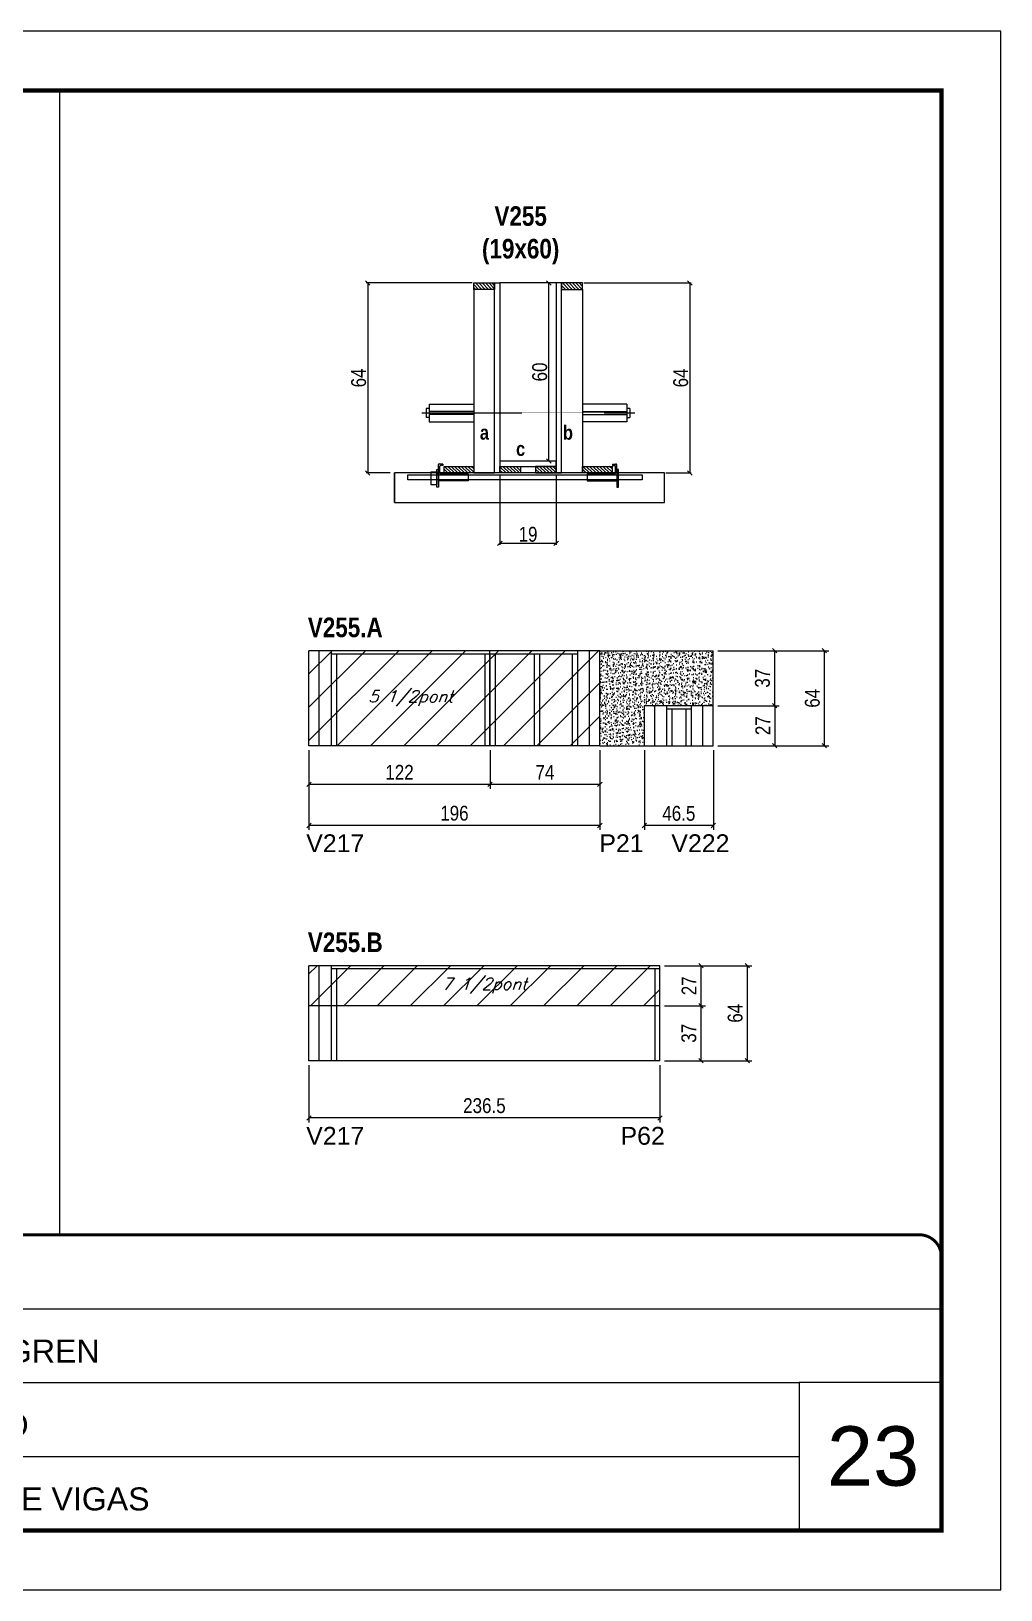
# Model space of a CAD drawing. Extents: x 3309 to 9590, y -2522 to 15424.
# Drawn here: x 7325 to 7978, y 7815 to 8865 of the extents above; entities that cross this region are included whole.
import ezdxf

# ---------------------------------------------------------------- set-up
doc = ezdxf.new("R2010")
doc.units = 0
for name, pattern in [('CONTINUO', [0]), ('DASHED', [0.75, 0.5, -0.25]), ('HIDDEN', [0.375, 0.25, -0.125])]:
    doc.linetypes.add(name, pattern=pattern)
for name, color, linetype in [('5', 5, 'Continuous'), ('barrote', 251, 'Continuous'), ('COTA', 241, 'Continuous'), ('detalhes', 4, 'Continuous'), ('NOMENCLATURA', 7, 'Continuous'), ('Painéis', 200, 'Continuous'), ('presilha', 1, 'Continuous'), ('SARR_2.2x10', 60, 'Continuous'), ('SARR_2.2x7', 40, 'Continuous'), ('SARR_3.5x7', 81, 'Continuous'), ('TENSOR', 3, 'Continuous'), ('texto', 7, 'Continuous')]:
    doc.layers.add(name, color=color, linetype=linetype)
for name, color, linetype, lineweight in [('CARIMBO', 255, 'Continuous', 9), ('CONCRETO', 251, 'Continuous', 25), ('Folhas', 255, 'Continuous', 9), ('Hachura', 251, 'Continuous', 9), ('SARRAFO DE PRESSAO', 251, 'DASHED', 9), ('SCO-___-LAJ', 2, 'Continuous', 0)]:
    doc.layers.add(name, color=color, linetype=linetype, lineweight=lineweight)
doc.layers.add('Laje_Perimetro', color=7, linetype='Continuous', plot=False)
doc.styles.add('ARIAL', font='arial.ttf')
doc.styles.add('COTA TECNICA', font='techl___.ttf', dxfattribs={"height": 10})
doc.styles.add('COTA TECNICA 2X', font='techl___.ttf', dxfattribs={"height": 10})
doc.styles.add('Romans', font='romans.shx')
doc.styles.get("Standard").update_dxf_attribs({"font": 'arial.ttf'})
doc.styles.add('TECNICA', font='techb___.ttf', dxfattribs={"height": 10})
doc.styles.add('Tecnologia', font='')
doc.styles.get('Tecnologia').set_extended_font_data('Forgotten Futurist')
doc.dimstyles.new('PAINEL', dxfattribs={"dimtxt": 10, "dimasz": 3, "dimexe": 3, "dimexo": 3, "dimgap": 3, "dimtad": 1, "dimdec": 1, "dimzin": 12, "dimdsep": 46, "dimtxsty": 'COTA TECNICA', "dimblk1": 'OBLIQUE', "dimblk2": 'OBLIQUE', "dimsah": 1, "dimcen": 0.9, "dimclrd": 4, "dimclre": 4, "dimclrt": 240, "dimadec": 1, "dimazin": 3, "dimtfac": 1, "dimtdec": 1, "dimtmove": 0, "dimatfit": 3, "dimfxl": 1, "dimtolj": 1, "dimtzin": 12, "dimarcsym": 0})
doc.dimstyles.new('SECAO', dxfattribs={"dimscale": 0.333333, "dimtxt": 5, "dimasz": 9, "dimexe": 3, "dimexo": 3, "dimgap": 3, "dimtad": 1, "dimdec": 1, "dimlfac": 0.5, "dimzin": 12, "dimdsep": 46, "dimtxsty": 'COTA TECNICA 2X', "dimblk1": 'OBLIQUE', "dimblk2": 'OBLIQUE', "dimsah": 1, "dimcen": 0.9, "dimclrd": 4, "dimclre": 4, "dimclrt": 240, "dimadec": 1, "dimazin": 3, "dimtfac": 1, "dimtdec": 1, "dimtmove": 0, "dimatfit": 3, "dimfxl": 1, "dimtolj": 1, "dimtzin": 12, "dimarcsym": 0})
pattern_1 = [(135, (40875.8817, -114944.8059), (-1.122532015, -1.122532015), [])]
pattern_2 = [(45, (-695.796, 0), (-11.22532, 11.22532), [])]

# ---------------------------------------------------------------- blocks, each defined once
blk = doc.blocks.new('9999999999')
at = {"color": 30, "linetype": 'CONTINUO'}
for p, q in [((98564.6, 34230.2), (98564.6, 34429.4)), ((98564.6, 34379.6), (99584, 34379.6)), ((98564.6, 34329.8), (99488, 34329.8)), ((99584, 34329.8), (99488, 34329.8)), ((99488, 34329.8), (99488, 34230.2)), ((98564.6, 34280), (99488, 34280))]:
    blk.add_line(p, q, dxfattribs=at)
at = {"color": 30, "linetype": 'CONTINUO', "const_width": 2}
blk.add_lwpolyline([(99584, 34230.2), (99584, 34414.4, 0.414214), (99569, 34429.4), (98229, 34429.4, 0.414214), (98214, 34414.4), (98214, 34245.2, 0.414214), (98229, 34230.2), (99584, 34230.2)], format="xyb", dxfattribs=at)
at = {"layer": 'Folhas'}
blk.add_lwpolyline([(98139, 34190.2), (99624, 34190.2), (99624, 35240.2), (98139, 35240.2)], close=True, dxfattribs=at)
at = {"layer": 'Folhas', "color": 30, "const_width": 3}
blk.add_lwpolyline([(98214, 34230.2), (99584, 34230.2), (99584, 35200.2), (98214, 35200.2)], close=True, dxfattribs=at)
at = {"color": 7, "linetype": 'Continuous', "ltscale": 5, "style": 'ARIAL'}
for s, height, p in [('SKR', 15.48, (98837.7, 34393.1)), ('LEAF LOEFGREN', 15.483, (98837.7, 34343.3)), ('3° SUBSOLO', 15.48, (98837.7, 34293.5)), ('NOVA SISTEMAS CONSTRUTIVOS', 11.059, (98263.2, 34267.2)), ('LATERAIS DE VIGAS', 15.483, (98837.7, 34243.7))]:
    blk.add_text(s, height=height, dxfattribs=at).set_placement(p)
at = {"layer": 'Folhas', "color": 7, "style": 'Tecnologia', "width": 1.5}
for s, p in [('CLIENTE:', (98573.7, 34397.2)), ('OBRA:', (98573.7, 34347.3)), ('PAVIMENTO:', (98573.7, 34297.5)), ('PROJETO:', (98573.7, 34247.7))]:
    blk.add_text(s, height=14, dxfattribs=at).set_placement(p)
blk = doc.blocks.new('_Oblique')
at = {"color": 0, "linetype": 'ByBlock', "lineweight": -2}
blk.add_line((-0.5, -0.5), (0.5, 0.5), dxfattribs=at)
blk = doc.blocks.new('*D722')
at = {"layer": 'COTA', "color": 4, "lineweight": -2, "transparency": 16777216}
for p, q in [((7640.3, 8566.4), (7640.3, 8518.9)), ((7678.3, 8566.4), (7678.3, 8518.9)), ((7678.3, 8519.9), (7640.3, 8519.9))]:
    blk.add_line(p, q, dxfattribs=at)
at = {"layer": 'Defpoints', "color": 0, "transparency": 16777216}
for p in [(7640.3, 8567.4), (7678.3, 8567.4), (7640.3, 8519.9)]:
    blk.add_point(p, dxfattribs=at)
at = {"layer": 'COTA', "color": 4, "lineweight": -2, "transparency": 16777216, "xscale": 3, "yscale": 3, "zscale": 3, "rotation": 180}
blk.add_blockref('_Oblique', (7640.3, 8519.9), dxfattribs=at)
at = {"layer": 'COTA', "color": 4, "lineweight": -2, "transparency": 16777216, "xscale": 3, "yscale": 3, "zscale": 3}
blk.add_blockref('_Oblique', (7678.3, 8519.9), dxfattribs=at)
at = {"layer": 'COTA', "color": 240, "transparency": 16777216, "insert": (7659.3, 8526), "char_height": 10, "attachment_point": 5, "style": 'COTA TECNICA 2X'}
blk.add_mtext('\\A1;19', dxfattribs=at)
blk = doc.blocks.new('PRESILHA METÁLICA 1')
at = {"layer": 'presilha'}
for p, q in [((7.5, 10.6), (7.5, 19.9)), ((12, 21), (8.6, 21)), ((9, 11.6), (9, 18.9)), ((12, 19.5), (9.6, 19.5)), ((12, 21), (12, 19.5)), ((0, 13), (6, 13)), ((0, 13), (0, 0)), ((6, 0), (0, 0)), ((6, 15.5), (7.5, 15.5)), ((6, -2.5), (6, 15.5)), ((6, 13), (6, 0)), ((7.5, 15.5), (7.5, -2.5)), ((37.5, 4.1), (7.5, 4.1)), ((37.5, 11), (9.6, 11)), ((37.5, 11), (37.5, 4.1)), ((7.5, -2.5), (6, -2.5))]:
    blk.add_line(p, q, dxfattribs=at)
for centre, radius, start, end in [((8.6, 19.9), 1.14, 90, 180), ((9.6, 18.9), 0.57, 90, 180), ((9.6, 11.6), 0.57, 180, 270)]:
    blk.add_arc(centre, radius, start, end, dxfattribs=at)
blk = doc.blocks.new('PRESILHA METÁLICA 2')
at = {"layer": 'presilha'}
for p, q in [((-5.2, 23.5), (-5.2, 22)), ((-5.2, 23.5), (-1.9, 23.5)), ((-5.2, 22), (-2.8, 22)), ((-2.2, 14.1), (-2.2, 21.4)), ((0.8, 18), (-0.8, 18)), ((-0.8, 18), (-0.8, 0)), ((-0.8, 14.6), (-0.8, 22.4)), ((0.8, 0), (0.8, 18)), ((-30.8, 13.5), (-30.8, 6.6)), ((-30.8, 13.5), (-2.8, 13.5)), ((-30.8, 6.6), (-0.8, 6.6)), ((-0.8, 0), (0.8, 0))]:
    blk.add_line(p, q, dxfattribs=at)
for centre, radius, start, end in [((-2.8, 21.4), 0.57, 0, 90), ((-1.9, 22.4), 1.14, 0, 90), ((-2.8, 14.1), 0.57, 270, 0)]:
    blk.add_arc(centre, radius, start, end, dxfattribs=at)
blk = doc.blocks.new('*D723')
at = {"layer": 'COTA', "color": 4, "lineweight": -2, "transparency": 16777216}
for p, q in [((7621.7, 8695.4), (7550.3, 8695.4)), ((7551.3, 8695.4), (7551.3, 8567.4)), ((7566.5, 8567.4), (7550.3, 8567.4))]:
    blk.add_line(p, q, dxfattribs=at)
at = {"layer": 'Defpoints', "color": 0, "transparency": 16777216}
for p in [(7622.7, 8695.4), (7551.3, 8567.4), (7567.5, 8567.4)]:
    blk.add_point(p, dxfattribs=at)
at = {"layer": 'COTA', "color": 4, "lineweight": -2, "transparency": 16777216, "xscale": 3, "yscale": 3, "zscale": 3}
for p, rotation in [((7551.3, 8695.4), 90), ((7551.3, 8567.4), 270)]:
    blk.add_blockref('_Oblique', p, dxfattribs=dict(at, rotation=rotation))
at = {"layer": 'COTA', "color": 240, "transparency": 16777216, "insert": (7545.2, 8631.4), "char_height": 10, "attachment_point": 5, "rotation": 90, "style": 'COTA TECNICA 2X'}
blk.add_mtext('\\A1;64', dxfattribs=at)
blk = doc.blocks.new('*D724')
at = {"layer": 'COTA', "color": 4, "lineweight": -2, "transparency": 16777216}
for p, q in [((7696.9, 8695.4), (7769.3, 8695.4)), ((7768.3, 8695.4), (7768.3, 8567.4)), ((7752.2, 8567.4), (7769.3, 8567.4))]:
    blk.add_line(p, q, dxfattribs=at)
at = {"layer": 'Defpoints', "color": 0, "transparency": 16777216}
for p in [(7695.9, 8695.4), (7751.2, 8567.4), (7768.3, 8567.4)]:
    blk.add_point(p, dxfattribs=at)
at = {"layer": 'COTA', "color": 4, "lineweight": -2, "transparency": 16777216, "xscale": 3, "yscale": 3, "zscale": 3}
for p, rotation in [((7768.3, 8695.4), 90), ((7768.3, 8567.4), 270)]:
    blk.add_blockref('_Oblique', p, dxfattribs=dict(at, rotation=rotation))
at = {"layer": 'COTA', "color": 240, "transparency": 16777216, "insert": (7762.2, 8631.4), "char_height": 10, "attachment_point": 5, "rotation": 90, "style": 'COTA TECNICA 2X'}
blk.add_mtext('\\A1;64', dxfattribs=at)
blk = doc.blocks.new('*D725')
at = {"layer": 'COTA', "color": 4, "lineweight": -2, "transparency": 16777216}
for p, q in [((7677.3, 8695.4), (7672.3, 8695.4)), ((7673.3, 8575.4), (7673.3, 8695.4)), ((7677.3, 8575.4), (7672.3, 8575.4))]:
    blk.add_line(p, q, dxfattribs=at)
at = {"layer": 'Defpoints', "color": 0, "transparency": 16777216}
for p in [(7673.3, 8695.4), (7678.3, 8695.4), (7678.3, 8575.4)]:
    blk.add_point(p, dxfattribs=at)
at = {"layer": 'COTA', "color": 4, "lineweight": -2, "transparency": 16777216, "xscale": 3, "yscale": 3, "zscale": 3}
for p, rotation in [((7673.3, 8695.4), 90), ((7673.3, 8575.4), 270)]:
    blk.add_blockref('_Oblique', p, dxfattribs=dict(at, rotation=rotation))
at = {"layer": 'COTA', "color": 240, "transparency": 16777216, "insert": (7667.2, 8635.4), "char_height": 10, "attachment_point": 5, "rotation": 90, "style": 'COTA TECNICA 2X'}
blk.add_mtext('\\A1;60', dxfattribs=at)
blk = doc.blocks.new('*D726')
at = {"layer": 'COTA', "color": 4, "linetype": 'ByBlock', "lineweight": -2, "transparency": 16777216}
for p, q in [((7633.7, 8380.6), (7633.7, 8354.6)), ((7707.7, 8380.6), (7707.7, 8354.6)), ((7707.7, 8357.6), (7633.7, 8357.6))]:
    blk.add_line(p, q, dxfattribs=at)
at = {"layer": 'Defpoints', "color": 0, "linetype": 'ByBlock', "transparency": 16777216}
for p in [(7633.7, 8383.6), (7707.7, 8383.6), (7633.7, 8357.6)]:
    blk.add_point(p, dxfattribs=at)
at = {"layer": 'COTA', "color": 4, "linetype": 'ByBlock', "lineweight": -2, "transparency": 16777216, "xscale": 3, "yscale": 3, "zscale": 3, "rotation": 180}
blk.add_blockref('_Oblique', (7633.7, 8357.6), dxfattribs=at)
at = {"layer": 'COTA', "color": 4, "linetype": 'ByBlock', "lineweight": -2, "transparency": 16777216, "xscale": 3, "yscale": 3, "zscale": 3}
blk.add_blockref('_Oblique', (7707.7, 8357.6), dxfattribs=at)
at = {"layer": 'COTA', "color": 240, "linetype": 'ByBlock', "transparency": 16777216, "insert": (7670.7, 8365.7), "char_height": 10, "attachment_point": 5, "style": 'COTA TECNICA'}
blk.add_mtext('\\A1;74', dxfattribs=at)
blk = doc.blocks.new('*D727')
at = {"layer": 'COTA', "color": 4, "linetype": 'ByBlock', "lineweight": -2, "transparency": 16777216}
for p, q in [((7511.7, 8380.6), (7511.7, 8354.6)), ((7633.7, 8380.6), (7633.7, 8354.6)), ((7633.7, 8357.6), (7511.7, 8357.6))]:
    blk.add_line(p, q, dxfattribs=at)
at = {"layer": 'Defpoints', "color": 0, "linetype": 'ByBlock', "transparency": 16777216}
for p in [(7511.7, 8383.6), (7633.7, 8383.6), (7511.7, 8357.6)]:
    blk.add_point(p, dxfattribs=at)
at = {"layer": 'COTA', "color": 4, "linetype": 'ByBlock', "lineweight": -2, "transparency": 16777216, "xscale": 3, "yscale": 3, "zscale": 3, "rotation": 180}
blk.add_blockref('_Oblique', (7511.7, 8357.6), dxfattribs=at)
at = {"layer": 'COTA', "color": 4, "linetype": 'ByBlock', "lineweight": -2, "transparency": 16777216, "xscale": 3, "yscale": 3, "zscale": 3}
blk.add_blockref('_Oblique', (7633.7, 8357.6), dxfattribs=at)
at = {"layer": 'COTA', "color": 240, "linetype": 'ByBlock', "transparency": 16777216, "insert": (7572.7, 8365.7), "char_height": 10, "attachment_point": 5, "style": 'COTA TECNICA'}
blk.add_mtext('\\A1;122', dxfattribs=at)
blk = doc.blocks.new('*D728')
at = {"layer": 'COTA', "color": 4, "linetype": 'ByBlock', "lineweight": -2, "transparency": 16777216}
for p, q in [((7511.7, 8380.6), (7511.7, 8326.9)), ((7707.7, 8380.6), (7707.7, 8326.9)), ((7707.7, 8329.9), (7511.7, 8329.9))]:
    blk.add_line(p, q, dxfattribs=at)
at = {"layer": 'Defpoints', "color": 0, "linetype": 'ByBlock', "transparency": 16777216}
for p in [(7511.7, 8383.6), (7707.7, 8383.6), (7511.7, 8329.9)]:
    blk.add_point(p, dxfattribs=at)
at = {"layer": 'COTA', "color": 4, "linetype": 'ByBlock', "lineweight": -2, "transparency": 16777216, "xscale": 3, "yscale": 3, "zscale": 3, "rotation": 180}
blk.add_blockref('_Oblique', (7511.7, 8329.9), dxfattribs=at)
at = {"layer": 'COTA', "color": 4, "linetype": 'ByBlock', "lineweight": -2, "transparency": 16777216, "xscale": 3, "yscale": 3, "zscale": 3}
blk.add_blockref('_Oblique', (7707.7, 8329.9), dxfattribs=at)
at = {"layer": 'COTA', "color": 240, "linetype": 'ByBlock', "transparency": 16777216, "insert": (7609.7, 8338.1), "char_height": 10, "attachment_point": 5, "style": 'COTA TECNICA'}
blk.add_mtext('\\A1;196', dxfattribs=at)
blk = doc.blocks.new('*D729')
at = {"layer": 'COTA', "color": 4, "lineweight": -2, "transparency": 16777216}
for p, q in [((7737.7, 8380.6), (7737.7, 8326.9)), ((7784.2, 8380.6), (7784.2, 8326.9)), ((7784.2, 8329.9), (7737.7, 8329.9))]:
    blk.add_line(p, q, dxfattribs=at)
at = {"layer": 'Defpoints', "color": 0, "transparency": 16777216}
for p in [(7737.7, 8383.6), (7784.2, 8383.6), (7737.7, 8329.9)]:
    blk.add_point(p, dxfattribs=at)
at = {"layer": 'COTA', "color": 4, "lineweight": -2, "transparency": 16777216, "xscale": 3, "yscale": 3, "zscale": 3, "rotation": 180}
blk.add_blockref('_Oblique', (7737.7, 8329.9), dxfattribs=at)
at = {"layer": 'COTA', "color": 4, "lineweight": -2, "transparency": 16777216, "xscale": 3, "yscale": 3, "zscale": 3}
blk.add_blockref('_Oblique', (7784.2, 8329.9), dxfattribs=at)
at = {"layer": 'COTA', "color": 240, "transparency": 16777216, "insert": (7760.9, 8338), "char_height": 10, "attachment_point": 5, "style": 'COTA TECNICA'}
blk.add_mtext('\\A1;46.5', dxfattribs=at)
blk = doc.blocks.new('*D730')
at = {"layer": 'COTA', "color": 4, "lineweight": -2, "transparency": 16777216}
for p, q in [((7787.2, 8410.6), (7828.5, 8410.6)), ((7825.5, 8410.6), (7825.5, 8383.6)), ((7787.2, 8383.6), (7828.5, 8383.6))]:
    blk.add_line(p, q, dxfattribs=at)
at = {"layer": 'Defpoints', "color": 0, "transparency": 16777216}
for p in [(7784.2, 8410.6), (7784.2, 8383.6), (7825.5, 8383.6)]:
    blk.add_point(p, dxfattribs=at)
at = {"layer": 'COTA', "color": 4, "lineweight": -2, "transparency": 16777216, "xscale": 3, "yscale": 3, "zscale": 3}
for p, rotation in [((7825.5, 8410.6), 90), ((7825.5, 8383.6), 270)]:
    blk.add_blockref('_Oblique', p, dxfattribs=dict(at, rotation=rotation))
at = {"layer": 'COTA', "color": 240, "transparency": 16777216, "insert": (7817.5, 8397.1), "char_height": 10, "attachment_point": 5, "rotation": 90, "style": 'COTA TECNICA'}
blk.add_mtext('\\A1;27', dxfattribs=at)
blk = doc.blocks.new('*D731')
at = {"layer": 'COTA', "color": 4, "lineweight": -2, "transparency": 16777216}
for p, q in [((7787.2, 8447.6), (7828.5, 8447.6)), ((7825.5, 8410.6), (7825.5, 8447.6)), ((7787.2, 8410.6), (7828.5, 8410.6))]:
    blk.add_line(p, q, dxfattribs=at)
at = {"layer": 'Defpoints', "color": 0, "transparency": 16777216}
for p in [(7784.2, 8447.6), (7825.5, 8447.6), (7784.2, 8410.6)]:
    blk.add_point(p, dxfattribs=at)
at = {"layer": 'COTA', "color": 4, "lineweight": -2, "transparency": 16777216, "xscale": 3, "yscale": 3, "zscale": 3}
for p, rotation in [((7825.5, 8447.6), 90), ((7825.5, 8410.6), 270)]:
    blk.add_blockref('_Oblique', p, dxfattribs=dict(at, rotation=rotation))
at = {"layer": 'COTA', "color": 240, "transparency": 16777216, "insert": (7817.3, 8429.1), "char_height": 10, "attachment_point": 5, "rotation": 90, "style": 'COTA TECNICA'}
blk.add_mtext('\\A1;37', dxfattribs=at)
blk = doc.blocks.new('*D732')
at = {"layer": 'COTA', "color": 4, "lineweight": -2, "transparency": 16777216}
for p, q in [((7787.2, 8447.6), (7862, 8447.6)), ((7859, 8383.6), (7859, 8447.6)), ((7787.2, 8383.6), (7862, 8383.6))]:
    blk.add_line(p, q, dxfattribs=at)
at = {"layer": 'Defpoints', "color": 0, "transparency": 16777216}
for p in [(7784.2, 8447.6), (7859, 8447.6), (7784.2, 8383.6)]:
    blk.add_point(p, dxfattribs=at)
at = {"layer": 'COTA', "color": 4, "lineweight": -2, "transparency": 16777216, "xscale": 3, "yscale": 3, "zscale": 3}
for p, rotation in [((7859, 8447.6), 90), ((7859, 8383.6), 270)]:
    blk.add_blockref('_Oblique', p, dxfattribs=dict(at, rotation=rotation))
at = {"layer": 'COTA', "color": 240, "transparency": 16777216, "insert": (7850.9, 8415.6), "char_height": 10, "attachment_point": 5, "rotation": 90, "style": 'COTA TECNICA'}
blk.add_mtext('\\A1;64', dxfattribs=at)
blk = doc.blocks.new('*D733')
at = {"layer": 'COTA', "color": 4, "linetype": 'ByBlock', "lineweight": -2, "transparency": 16777216}
for p, q in [((7511.7, 8168.4), (7511.7, 8129.9)), ((7748.2, 8168.4), (7748.2, 8129.9)), ((7748.2, 8132.9), (7511.7, 8132.9))]:
    blk.add_line(p, q, dxfattribs=at)
at = {"layer": 'Defpoints', "color": 0, "linetype": 'ByBlock', "transparency": 16777216}
for p in [(7511.7, 8171.4), (7748.2, 8171.4), (7511.7, 8132.9)]:
    blk.add_point(p, dxfattribs=at)
at = {"layer": 'COTA', "color": 4, "linetype": 'ByBlock', "lineweight": -2, "transparency": 16777216, "xscale": 3, "yscale": 3, "zscale": 3, "rotation": 180}
blk.add_blockref('_Oblique', (7511.7, 8132.9), dxfattribs=at)
at = {"layer": 'COTA', "color": 4, "linetype": 'ByBlock', "lineweight": -2, "transparency": 16777216, "xscale": 3, "yscale": 3, "zscale": 3}
blk.add_blockref('_Oblique', (7748.2, 8132.9), dxfattribs=at)
at = {"layer": 'COTA', "color": 240, "linetype": 'ByBlock', "transparency": 16777216, "insert": (7629.9, 8141.1), "char_height": 10, "attachment_point": 5, "style": 'COTA TECNICA'}
blk.add_mtext('\\A1;236.5', dxfattribs=at)
blk = doc.blocks.new('*D734')
at = {"layer": 'COTA', "color": 4, "lineweight": -2, "transparency": 16777216}
for p, q in [((7751.2, 8235.4), (7810, 8235.4)), ((7807, 8235.4), (7807, 8171.4)), ((7751.2, 8171.4), (7810, 8171.4))]:
    blk.add_line(p, q, dxfattribs=at)
at = {"layer": 'Defpoints', "color": 0, "transparency": 16777216}
for p in [(7748.2, 8235.4), (7748.2, 8171.4), (7807, 8171.4)]:
    blk.add_point(p, dxfattribs=at)
at = {"layer": 'COTA', "color": 4, "lineweight": -2, "transparency": 16777216, "xscale": 3, "yscale": 3, "zscale": 3}
for p, rotation in [((7807, 8235.4), 90), ((7807, 8171.4), 270)]:
    blk.add_blockref('_Oblique', p, dxfattribs=dict(at, rotation=rotation))
at = {"layer": 'COTA', "color": 240, "transparency": 16777216, "insert": (7798.9, 8203.4), "char_height": 10, "attachment_point": 5, "rotation": 90, "style": 'COTA TECNICA'}
blk.add_mtext('\\A1;64', dxfattribs=at)
blk = doc.blocks.new('*D735')
at = {"layer": 'COTA', "color": 4, "lineweight": -2, "transparency": 16777216}
for p, q in [((7751.2, 8208.4), (7778.9, 8208.4)), ((7775.9, 8171.4), (7775.9, 8208.4)), ((7751.2, 8171.4), (7778.9, 8171.4))]:
    blk.add_line(p, q, dxfattribs=at)
at = {"layer": 'Defpoints', "color": 0, "transparency": 16777216}
for p in [(7748.2, 8208.4), (7775.9, 8208.4), (7748.2, 8171.4)]:
    blk.add_point(p, dxfattribs=at)
at = {"layer": 'COTA', "color": 4, "lineweight": -2, "transparency": 16777216, "xscale": 3, "yscale": 3, "zscale": 3}
for p, rotation in [((7775.9, 8208.4), 90), ((7775.9, 8171.4), 270)]:
    blk.add_blockref('_Oblique', p, dxfattribs=dict(at, rotation=rotation))
at = {"layer": 'COTA', "color": 240, "transparency": 16777216, "insert": (7767.7, 8189.9), "char_height": 10, "attachment_point": 5, "rotation": 90, "style": 'COTA TECNICA'}
blk.add_mtext('\\A1;37', dxfattribs=at)
blk = doc.blocks.new('*D736')
at = {"layer": 'COTA', "color": 4, "lineweight": -2, "transparency": 16777216}
for p, q in [((7751.2, 8235.4), (7778.9, 8235.4)), ((7775.9, 8208.4), (7775.9, 8235.4)), ((7751.2, 8208.4), (7778.9, 8208.4))]:
    blk.add_line(p, q, dxfattribs=at)
at = {"layer": 'Defpoints', "color": 0, "transparency": 16777216}
for p in [(7748.2, 8235.4), (7775.9, 8235.4), (7748.2, 8208.4)]:
    blk.add_point(p, dxfattribs=at)
at = {"layer": 'COTA', "color": 4, "lineweight": -2, "transparency": 16777216, "xscale": 3, "yscale": 3, "zscale": 3}
for p, rotation in [((7775.9, 8235.4), 90), ((7775.9, 8208.4), 270)]:
    blk.add_blockref('_Oblique', p, dxfattribs=dict(at, rotation=rotation))
at = {"layer": 'COTA', "color": 240, "transparency": 16777216, "insert": (7767.8, 8221.9), "char_height": 10, "attachment_point": 5, "rotation": 90, "style": 'COTA TECNICA'}
blk.add_mtext('\\A1;27', dxfattribs=at)

msp = doc.modelspace()

# ---------------------------------------------------------------- hatches: boundary and pattern name
at = {"layer": 'COTA'}
h = msp.add_hatch(dxfattribs=at)
h.set_pattern_fill('AR-CONC', color=256, scale=0.03)
h.set_pattern_definition([(50, (-695.7957, 0), (5.46554, -0.4781726), [0.5715, -6.2865]), (355, (-695.7957, 0), (-1.0573026, 5.7317054), [0.4572, -5.0292175]), (100.451445, (-695.34, -0.04), (4.4082374, 5.2535326), [0.4857003, -5.3427073]), (46.1842, (-695.796, 1.524), (8.1323712, -1.26127), [0.85725, -9.42975]), (96.63556, (-695.118, 1.419), (7.122124, 7.422784), [0.7285507, -8.014068]), (351.18415, (-695.796, 1.524), (7.122124, 7.422784), [0.685799, -7.543792]), (21, (-695.0337, 1.143), (4.5484317, -3.067956), [0.5715, -6.2865]), (326, (-695.0337, 1.143), (1.8540609, 5.525639), [0.4572, -5.0292]), (71.451445, (-694.6547, 0.8873), (6.4024926, 2.457683), [0.4857003, -5.342698]), (37.5, (-695.7957, 0), (0.0926581, 2.53665117), [0, -4.96824, 0, -5.1054, 0, -5.04825]), (7.5, (-695.7957, 0), (2.0045899, 3.00541724), [0, -2.91084, 0, -4.85394, 0, -1.92405]), (327.5, (-697.495, 0), (4.06771786, -0.17186232), [0, -1.905, 0, -5.9436, 0, -7.8867]), (317.5, (-698.257, 0), (4.4438754, 0.7627947), [0, -2.4765, 0, -3.94716, 0, -5.6007])])
h.paths.add_polyline_path([(7784.15, 8410.56), (7784.15, 8447.56), (7707.65, 8447.56), (7707.65, 8383.56), (7737.65, 8383.56), (7737.65, 8410.56)])
at = {"layer": 'Hachura', "linetype": 'ByBlock'}
h = msp.add_hatch(dxfattribs=at)
h.set_pattern_fill('ANSI31', color=256, scale=5)
h.set_pattern_definition(pattern_2)
h.paths.add_polyline_path([(7633.65, 8447.56), (7511.65, 8447.56), (7511.65, 8383.56), (7633.65, 8383.56)])
h.paths.add_polyline_path([(7707.65, 8383.56), (7707.65, 8447.56), (7633.65, 8447.56), (7633.65, 8383.56)])
h = msp.add_hatch(dxfattribs=at)
h.set_pattern_fill('ANSI31', color=256, scale=5)
h.set_pattern_definition(pattern_2)
h.paths.add_polyline_path([(7511.65, 8235.44), (7511.65, 8208.44), (7748.15, 8208.44), (7748.15, 8235.44)])
at = {"layer": 'SARR_2.2x10'}
h = msp.add_hatch(dxfattribs=at)
h.set_pattern_fill('ANSI31', color=256, scale=0.5, angle=90)
h.set_pattern_definition([(135, (40796.2817, -114944.8059), (-1.122532015, -1.122532015), [])])
h.paths.add_polyline_path([(7602.74, 8571.76), (7602.74, 8567.36), (7622.74, 8567.36), (7622.74, 8571.76)])
h = msp.add_hatch(dxfattribs=at)
h.set_pattern_fill('ANSI31', color=256, scale=0.5, angle=90)
h.set_pattern_definition([(135, (40889.4817, -114944.8059), (-1.122532015, -1.122532015), [])])
h.paths.add_polyline_path([(7695.94, 8571.76), (7695.94, 8567.36), (7715.94, 8567.36), (7715.94, 8571.76)])
at = {"layer": 'SARR_2.2x7'}
h = msp.add_hatch(dxfattribs=at)
h.set_pattern_fill('ANSI31', color=256, scale=0.5, angle=90)
h.set_pattern_definition([(135, (40810.2817, -114821.2059), (-1.122532015, -1.122532015), [])])
h.paths.add_polyline_path([(7636.74, 8695.36), (7636.74, 8690.96), (7622.74, 8690.96), (7622.74, 8695.36)])
h = msp.add_hatch(dxfattribs=at)
h.set_pattern_fill('ANSI31', color=256, scale=0.5, angle=90)
h.set_pattern_definition([(135, (40790.2817, -114821.2059), (-1.122532015, -1.122532015), [])])
h.paths.add_polyline_path([(7681.94, 8695.36), (7681.94, 8690.96), (7695.94, 8690.96), (7695.94, 8695.36)])
h = msp.add_hatch(dxfattribs=at)
h.set_pattern_fill('ANSI31', color=256, scale=0.5, angle=90)
h.set_pattern_definition(pattern_1)
h.paths.add_polyline_path([(7654.34, 8567.36), (7654.34, 8571.76), (7640.34, 8571.76), (7640.34, 8567.36)])
h = msp.add_hatch(dxfattribs=at)
h.set_pattern_fill('ANSI31', color=256, scale=0.5, angle=90)
h.set_pattern_definition(pattern_1)
h.paths.add_polyline_path([(7664.34, 8571.76), (7664.34, 8567.36), (7678.34, 8567.36), (7678.34, 8571.76)])

# ---------------------------------------------------------------- linework, layer by layer
at = {"ltscale": 3}
for p, q in [((7590.74, 8610.81), (7590.74, 8604.81)), ((7592.74, 8610.81), (7590.74, 8610.81)), ((7592.74, 8613.81), (7592.74, 8601.81)), ((7592.74, 8613.81), (7622.74, 8613.81)), ((7725.94, 8613.81), (7695.94, 8613.81)), ((7725.94, 8613.81), (7725.94, 8601.81)), ((7727.94, 8610.81), (7725.94, 8610.81)), ((7727.94, 8610.81), (7727.94, 8604.81)), ((7592.74, 8604.81), (7590.74, 8604.81)), ((7622.74, 8608.81), (7592.74, 8608.81)), ((7622.74, 8606.81), (7592.74, 8606.81)), ((7592.74, 8601.81), (7622.74, 8601.81)), ((7695.94, 8608.81), (7725.94, 8608.81)), ((7695.94, 8606.81), (7725.94, 8606.81)), ((7725.94, 8601.81), (7695.94, 8601.81)), ((7725.94, 8604.81), (7727.94, 8604.81))]:
    msp.add_line(p, q, dxfattribs=at)
at = {"layer": 'barrote', "elevation": 0}
msp.add_lwpolyline([(7569.29, 8547.36), (7751.2, 8547.36), (7751.2, 8567.36), (7569.29, 8567.36)], close=True, dxfattribs=at)
at = {"layer": 'CONCRETO', "linetype": 'Continuous'}
msp.add_line((7678.34, 8695.36), (7640.34, 8695.36), dxfattribs=at)
at = {"layer": 'COTA'}
for p, q in [((7343.58, 8824.98), (7343.58, 8054.23)), ((7707.65, 8447.56), (7784.15, 8447.56)), ((7784.15, 8410.56), (7784.15, 8447.56)), ((7707.65, 8383.56), (7737.65, 8383.56))]:
    msp.add_line(p, q, dxfattribs=at)
at = {"layer": 'detalhes', "color": 250}
msp.add_line((7569.29, 8547.36), (7569.29, 8567.36), dxfattribs=at)
at = {"layer": 'Laje_Perimetro'}
msp.add_lwpolyline([(7977.87, 8864.98), (6492.87, 8864.98), (6492.87, 7814.98), (7977.87, 7814.98)], close=True, dxfattribs=at)
at = {"layer": 'Painéis', "linetype": 'ByBlock'}
for p, q in [((7707.65, 8447.56), (7511.65, 8447.56)), ((7511.65, 8383.56), (7511.65, 8447.56)), ((7633.65, 8383.56), (7633.65, 8447.56)), ((7707.65, 8383.56), (7707.65, 8447.56)), ((7707.65, 8383.56), (7511.65, 8383.56)), ((7748.15, 8235.44), (7511.65, 8235.44)), ((7511.65, 8171.44), (7511.65, 8235.44)), ((7748.15, 8171.44), (7748.15, 8235.44)), ((7748.15, 8208.44), (7511.65, 8208.44)), ((7748.15, 8171.44), (7511.65, 8171.44))]:
    msp.add_line(p, q, dxfattribs=at)
at = {"layer": 'Painéis', "linetype": 'Continuous', "elevation": 0}
for points in [[(7636.74, 8567.36), (7636.74, 8695.36), (7640.34, 8695.36), (7640.34, 8567.36)], [(7681.94, 8567.36), (7681.94, 8695.36), (7678.34, 8695.36), (7678.34, 8567.36)], [(7678.34, 8575.36), (7640.34, 8575.36), (7640.34, 8571.76), (7678.34, 8571.76)]]:
    msp.add_lwpolyline(points, close=True, dxfattribs=at)
at = {"layer": 'Painéis', "linetype": 'ByBlock'}
msp.add_lwpolyline([(7737.65, 8383.56), (7784.15, 8383.56), (7784.15, 8410.56), (7737.65, 8410.56)], close=True, dxfattribs=at)
at = {"layer": 'SARR_2.2x10', "elevation": 0}
for points in [[(7602.74, 8571.76), (7622.74, 8571.76), (7622.74, 8567.36), (7602.74, 8567.36)], [(7695.94, 8571.76), (7715.94, 8571.76), (7715.94, 8567.36), (7695.94, 8567.36)]]:
    msp.add_lwpolyline(points, close=True, dxfattribs=at)
at = {"layer": 'SARR_2.2x7', "linetype": 'Continuous'}
for p, q in [((7518.65, 8383.56), (7518.65, 8447.56)), ((7633.65, 8445.36), (7526.65, 8445.36)), ((7692.65, 8445.36), (7633.65, 8445.36)), ((7700.65, 8383.56), (7700.65, 8447.56)), ((7744.65, 8383.56), (7744.65, 8410.56)), ((7777.15, 8383.56), (7777.15, 8410.56)), ((7769.15, 8408.36), (7752.65, 8408.36)), ((7518.65, 8171.44), (7518.65, 8235.44)), ((7748.15, 8233.24), (7526.65, 8233.24))]:
    msp.add_line(p, q, dxfattribs=at)
at = {"layer": 'SARR_2.2x7'}
for points in [[(7622.74, 8695.36), (7636.74, 8695.36), (7636.74, 8690.96), (7622.74, 8690.96)], [(7695.94, 8695.36), (7681.94, 8695.36), (7681.94, 8690.96), (7695.94, 8690.96)]]:
    msp.add_lwpolyline(points, close=True, dxfattribs=at)
at = {"layer": 'SARR_2.2x7', "elevation": 0}
for points in [[(7640.34, 8571.76), (7654.34, 8571.76), (7654.34, 8567.36), (7640.34, 8567.36)], [(7678.34, 8571.76), (7664.34, 8571.76), (7664.34, 8567.36), (7678.34, 8567.36)]]:
    msp.add_lwpolyline(points, close=True, dxfattribs=at)
at = {"layer": 'SARR_3.5x7'}
for p, q in [((7526.65, 8447.56), (7526.65, 8383.56)), ((7530.15, 8445.36), (7530.15, 8383.56)), ((7630.15, 8445.36), (7630.15, 8383.56)), ((7633.65, 8445.36), (7633.65, 8383.56)), ((7637.15, 8445.36), (7637.15, 8383.56)), ((7663.42, 8445.36), (7663.42, 8383.56)), ((7666.92, 8445.36), (7666.92, 8383.56)), ((7689.15, 8445.36), (7689.15, 8383.56)), ((7692.65, 8447.56), (7692.65, 8383.56)), ((7752.65, 8410.56), (7752.65, 8383.56)), ((7769.15, 8410.56), (7769.15, 8383.56)), ((7756.15, 8408.36), (7756.15, 8383.56)), ((7765.65, 8408.36), (7765.65, 8383.56)), ((7526.65, 8235.44), (7526.65, 8171.44)), ((7530.15, 8233.24), (7530.15, 8171.44)), ((7744.65, 8233.24), (7744.65, 8171.44))]:
    msp.add_line(p, q, dxfattribs=at)
at = {"layer": 'SARR_3.5x7', "elevation": 0}
for points in [[(7636.74, 8690.96), (7622.74, 8690.96), (7622.74, 8567.36), (7636.74, 8567.36)], [(7681.94, 8690.96), (7695.94, 8690.96), (7695.94, 8567.36), (7681.94, 8567.36)]]:
    msp.add_lwpolyline(points, close=True, dxfattribs=at)
at = {"layer": 'SCO-___-LAJ', "color": 1, "elevation": 0}
msp.add_lwpolyline([(7578.29, 8566.03), (7736.13, 8566.03), (7736.13, 8562.83), (7578.29, 8562.83)], close=True, dxfattribs=at)
at = {"layer": 'TENSOR', "linetype": 'HIDDEN', "ltscale": 0.5}
msp.add_line((7587.74, 8607.81), (7731.25, 8607.81), dxfattribs=at)

# ---------------------------------------------------------------- block references
at = {"layer": 'presilha', "xscale": 0.6666666666666666, "yscale": 0.6666666666666666, "zscale": 0.6666666666666666}
for name, p in [('PRESILHA METÁLICA 1', (7593.88, 8559.4)), ('PRESILHA METÁLICA 2', (7719.62, 8557.73))]:
    msp.add_blockref(name, p, dxfattribs=at)
at = {"layer": 'SARRAFO DE PRESSAO', "color": 6, "linetype": 'ByBlock'}
msp.add_blockref('9999999999', (-91646.11, -26375.22), dxfattribs=at)

# ---------------------------------------------------------------- texts
at = {"layer": '5', "linetype": 'Continuous'}
for s, p in [('V217', (7509.86, 8311.93)), ('P21', (7707.34, 8311.93)), ('V222', (7755.86, 8311.93)), ('V217', (7509.86, 8114.84)), ('P62', (7721.63, 8114.84))]:
    msp.add_text(s, height=12, rotation=0.00004, dxfattribs=at).set_placement(p)
at = {"layer": 'CARIMBO', "style": 'ARIAL'}
msp.add_text('23', height=40, dxfattribs=at).set_placement((7860.73, 7885.13))
at = {"layer": 'detalhes', "style": 'TECNICA'}
for s, p in [('b', (7682.84, 8589.79)), ('a', (7626.87, 8589.8)), ('c', (7651.24, 8578.84))]:
    msp.add_text(s, height=9.6, dxfattribs=at).set_placement(p)
at = {"layer": 'NOMENCLATURA', "style": 'TECNICA'}
for s, p in [('V255.A', (7510.94, 8456.75)), ('V255.B', (7510.94, 8244.62))]:
    msp.add_text(s, height=13.2, dxfattribs=at).set_placement(p)
at = {"layer": 'NOMENCLATURA', "insert": (7654.34, 8747.06), "char_height": 13.2, "attachment_point": 2, "style": 'TECNICA'}
msp.add_mtext_dynamic_manual_height_columns('V255\\P(19x60)', width=300.2766, gutter_width=1, heights=[0], dxfattribs=at)
at = {"layer": 'texto', "color": 2, "char_height": 8, "attachment_point": 5, "style": 'Romans'}
for s, insert in [('{\\Q19;\\C256;5 1/2pont}', (7580.15, 8415.56)), ('{\\Q19;\\C256;7 1/2pont}', (7629.9, 8221.94))]:
    msp.add_mtext(s, dxfattribs=dict(at, insert=insert))

# ---------------------------------------------------------------- dimensions: what is measured, and where the dimension line sits
at = {"layer": 'COTA'}
for base, p1, p2, dimstyle, picture, middle in [((7551.3, 8567.36), (7622.74, 8695.36), (7567.53, 8567.36), 'SECAO', '*D723', (7545.19, 8631.36)), ((7673.27, 8695.36), (7678.34, 8575.36), (7678.34, 8695.36), 'SECAO', '*D725', (7667.17, 8635.36)), ((7768.26, 8567.36), (7695.94, 8695.36), (7751.16, 8567.36), 'SECAO', '*D724', (7762.16, 8631.36)), ((7825.53, 8447.56), (7784.15, 8410.56), (7784.15, 8447.56), 'PAINEL', '*D731', (7817.31, 8429.06)), ((7859.02, 8447.56), (7784.15, 8383.56), (7784.15, 8447.56), 'PAINEL', '*D732', (7850.92, 8415.56)), ((7825.53, 8383.56), (7784.15, 8410.56), (7784.15, 8383.56), 'PAINEL', '*D730', (7817.46, 8397.06)), ((7807.02, 8171.44), (7748.15, 8235.44), (7748.15, 8171.44), 'PAINEL', '*D734', (7798.92, 8203.44)), ((7775.92, 8235.44), (7748.15, 8208.44), (7748.15, 8235.44), 'PAINEL', '*D736', (7767.84, 8221.94)), ((7775.92, 8208.44), (7748.15, 8171.44), (7748.15, 8208.44), 'PAINEL', '*D735', (7767.7, 8189.94))]:
    dim = msp.add_linear_dim(base=base, p1=p1, p2=p2, angle=90, dimstyle=dimstyle, dxfattribs=at)
    dim.commit()
    dim.dimension.update_dxf_attribs({"geometry": picture, "text_midpoint": middle})
dim = msp.add_linear_dim(base=(7640.34, 8519.89), p1=(7678.34, 8567.36), p2=(7640.34, 8567.36), angle=180, dimstyle='SECAO', dxfattribs=at)
dim.commit()
dim.dimension.update_dxf_attribs({"geometry": '*D722', "text_midpoint": (7659.34, 8519.89), "dimtype": 160})
at = {"layer": 'COTA', "linetype": 'ByBlock'}
dim = msp.add_linear_dim(base=(7511.65, 8357.65), p1=(7633.65, 8383.56), p2=(7511.65, 8383.56), angle=180, dimstyle='PAINEL', override={"dimtmove": 1}, dxfattribs=at)
dim.commit()
dim.dimension.update_dxf_attribs({"geometry": '*D727', "text_midpoint": (7572.65, 8365.71)})
for base, p1, p2, picture, middle in [((7511.65, 8329.94), (7707.65, 8383.56), (7511.65, 8383.56), '*D728', (7609.65, 8338.07)), ((7633.65, 8357.65), (7707.65, 8383.56), (7633.65, 8383.56), '*D726', (7670.65, 8365.72)), ((7511.65, 8132.85), (7748.15, 8171.44), (7511.65, 8171.44), '*D733', (7629.9, 8141.07))]:
    dim = msp.add_linear_dim(base=base, p1=p1, p2=p2, angle=180, dimstyle='PAINEL', dxfattribs=at)
    dim.commit()
    dim.dimension.update_dxf_attribs({"geometry": picture, "text_midpoint": middle})
at = {"layer": 'COTA'}
dim = msp.add_linear_dim(base=(7737.65, 8329.94), p1=(7784.15, 8383.56), p2=(7737.65, 8383.56), dimstyle='PAINEL', dxfattribs=at)
dim.commit()
dim.dimension.update_dxf_attribs({"geometry": '*D729', "text_midpoint": (7760.9, 8338.05)})

doc.saveas('drawing.dxf')
